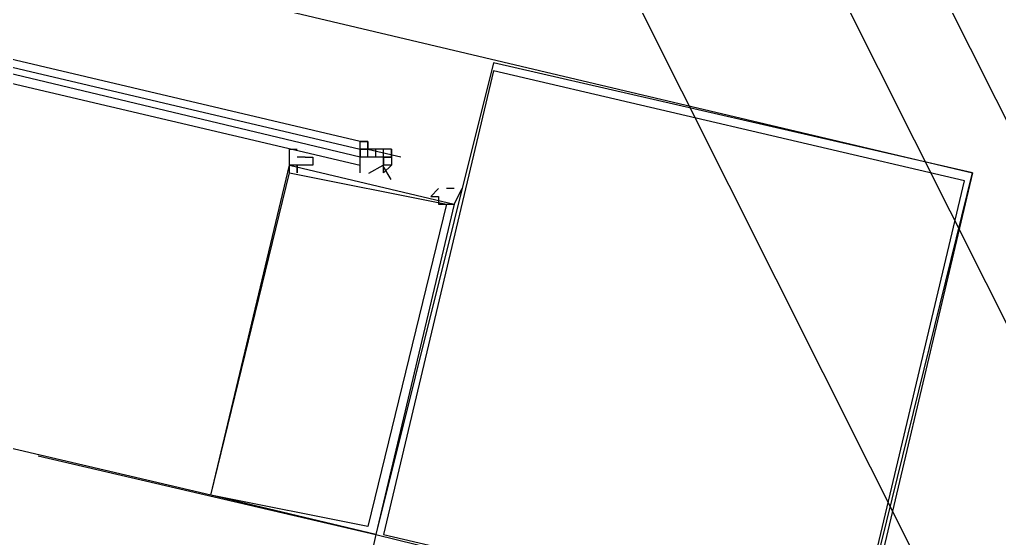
# Model space of a CAD drawing. Header units: feet. Extents: x -84 to 198, y -22 to 181.
# Drawn here: x 122.689 to 124.353, y 144.491 to 145.371 of the extents above; entities that cross this region are included whole.
import ezdxf

# ---------------------------------------------------------------- set-up
doc = ezdxf.new("R2010")
doc.units = ezdxf.units.FT
doc.layers.add('A-LINEA', color=7, linetype='CONTINUOUS')

msp = doc.modelspace()

# ---------------------------------------------------------------- linework, layer by layer
at = {"layer": 'A-LINEA'}
for p, q in [((142.471, 109.1644), (118.664, 156.5455)), ((142.471, 109.1644), (118.664, 156.5455)), ((142.471, 109.1644), (118.664, 156.5455)), ((142.3125, 109.1409), (118.552, 156.4218)), ((141.9822, 109.0957), (118.3186, 156.1837)), ((123.0133, 144.5644), (119.0933, 145.4844)), ((123.28, 145.1644), (123.2667, 145.1644)), ((123.28, 145.1644), (123.2667, 145.1644)), ((123.2667, 145.1644), (123.28, 145.1644)), ((123.2667, 145.1644), (123.28, 145.1644)), ((123.28, 145.1644), (123.28, 145.1644)), ((123.28, 145.1511), (123.28, 145.1644)), ((123.28, 145.1644), (123.28, 145.1644)), ((123.28, 145.1511), (123.28, 145.1644)), ((123.28, 145.1644), (123.28, 145.1644)), ((123.28, 145.1644), (123.28, 145.1511)), ((123.28, 145.1644), (123.28, 145.1511)), ((123.1733, 145.1378), (123.16, 145.1378)), ((123.1733, 145.1511), (123.1733, 145.1511)), ((123.2667, 145.1511), (123.2667, 145.1511)), ((123.28, 145.1511), (123.2667, 145.1511)), ((123.28, 145.1511), (123.2667, 145.1511)), ((123.2667, 145.1511), (123.2667, 145.1511)), ((123.28, 145.1511), (123.2667, 145.1511)), ((123.2667, 145.1511), (123.2667, 145.1511)), ((123.2667, 145.1511), (123.2667, 145.1511)), ((123.28, 145.1511), (123.2667, 145.1511)), ((123.2667, 145.1511), (123.2667, 145.1511)), ((123.2667, 145.1511), (123.2667, 145.1378)), ((123.2667, 145.1511), (123.2667, 145.1378)), ((123.2667, 145.1511), (123.2667, 145.1511)), ((123.2667, 145.1511), (123.2667, 145.1511)), ((123.2667, 145.1511), (123.28, 145.1511)), ((123.2667, 145.1511), (123.28, 145.1511)), ((123.2667, 145.1378), (123.2667, 145.1378)), ((123.2667, 145.1378), (123.2667, 145.1378)), ((123.2667, 145.1378), (123.2667, 145.1378)), ((123.2667, 145.1378), (123.2667, 145.1378)), ((123.28, 145.1378), (123.2667, 145.1378)), ((123.2667, 145.1378), (123.2667, 145.1378)), ((123.2667, 145.1378), (123.2667, 145.1378)), ((123.2667, 145.1378), (123.2667, 145.1378)), ((123.2667, 145.1378), (123.2667, 145.1378)), ((123.28, 145.1378), (123.2667, 145.1378)), ((123.2667, 145.1378), (123.2667, 145.1378)), ((123.2667, 145.1378), (123.2667, 145.1378)), ((123.2667, 145.1378), (123.2667, 145.1378)), ((123.2667, 145.1378), (123.2667, 145.1378)), ((123.2797, 145.1516), (123.3361, 145.1383)), ((123.28, 145.1378), (123.28, 145.1511)), ((123.28, 145.1511), (123.28, 145.1511)), ((123.28, 145.1511), (123.28, 145.1511)), ((123.28, 145.1511), (123.28, 145.1511)), ((123.28, 145.1378), (123.28, 145.1511)), ((123.28, 145.1511), (123.28, 145.1511)), ((123.28, 145.1511), (123.28, 145.1511)), ((123.28, 145.1511), (123.28, 145.1511)), ((123.28, 145.1511), (123.28, 145.1511)), ((123.28, 145.1511), (123.28, 145.1511)), ((123.28, 145.1511), (123.28, 145.1511)), ((123.2933, 145.1511), (123.28, 145.1511)), ((123.28, 145.1511), (123.28, 145.1511)), ((123.28, 145.1511), (123.28, 145.1511)), ((123.28, 145.1511), (123.28, 145.1511)), ((123.28, 145.1511), (123.28, 145.1511)), ((123.28, 145.1511), (123.28, 145.1511)), ((123.28, 145.1511), (123.28, 145.1511)), ((123.28, 145.1511), (123.28, 145.1511)), ((123.28, 145.1511), (123.28, 145.1511)), ((123.28, 145.1511), (123.28, 145.1511)), ((123.28, 145.1511), (123.28, 145.1511)), ((123.28, 145.1378), (123.28, 145.1378)), ((123.2933, 145.1378), (123.28, 145.1378)), ((123.28, 145.1378), (123.28, 145.1378)), ((123.28, 145.1378), (123.28, 145.1378)), ((123.28, 145.1378), (123.28, 145.1378)), ((123.28, 145.1378), (123.28, 145.1378)), ((123.28, 145.1378), (123.28, 145.1378)), ((123.28, 145.1378), (123.28, 145.1378)), ((123.28, 145.1378), (123.28, 145.1378)), ((123.28, 145.1378), (123.28, 145.1378)), ((123.28, 145.1378), (123.28, 145.1378)), ((123.28, 145.1378), (123.28, 145.1378)), ((123.28, 145.1378), (123.28, 145.1378)), ((123.28, 145.1378), (123.28, 145.1378)), ((123.28, 145.1378), (123.28, 145.1378)), ((123.28, 145.1378), (123.28, 145.1378)), ((123.28, 145.1378), (123.28, 145.1378)), ((123.28, 145.1378), (123.28, 145.1378)), ((123.28, 145.1378), (123.28, 145.1378)), ((123.28, 145.1378), (123.28, 145.1378)), ((123.28, 145.1378), (123.28, 145.1378)), ((123.28, 145.1378), (123.28, 145.1378)), ((123.28, 145.1378), (123.28, 145.1378)), ((123.28, 145.1378), (123.28, 145.1378)), ((123.28, 145.1378), (123.28, 145.1378)), ((123.28, 145.1378), (123.28, 145.1378)), ((123.28, 145.1378), (123.28, 145.1378)), ((123.28, 145.1378), (123.28, 145.1378)), ((123.2933, 145.1511), (123.2933, 145.1511)), ((123.2933, 145.1511), (123.2933, 145.1511)), ((123.2933, 145.1511), (123.2933, 145.1511)), ((123.2933, 145.1511), (123.2933, 145.1511)), ((123.2933, 145.1511), (123.2933, 145.1511)), ((123.2933, 145.1511), (123.2933, 145.1511)), ((123.2933, 145.1511), (123.2933, 145.1511)), ((123.2933, 145.1511), (123.2933, 145.1511)), ((123.2933, 145.1511), (123.2933, 145.1511)), ((123.2933, 145.1511), (123.2933, 145.1511)), ((123.3067, 145.1511), (123.2933, 145.1511)), ((123.2933, 145.1511), (123.2933, 145.1511)), ((123.2933, 145.1511), (123.2933, 145.1511)), ((123.2933, 145.1511), (123.2933, 145.1511)), ((123.2933, 145.1511), (123.2933, 145.1511)), ((123.2933, 145.1511), (123.2933, 145.1511)), ((123.2933, 145.1511), (123.2933, 145.1511)), ((123.2933, 145.1511), (123.2933, 145.1511)), ((123.2933, 145.1511), (123.2933, 145.1511)), ((123.2933, 145.1511), (123.2933, 145.1511)), ((123.2933, 145.1378), (123.2933, 145.1511)), ((123.2933, 145.1511), (123.2933, 145.1511)), ((123.2933, 145.1511), (123.2933, 145.1511)), ((123.2933, 145.1511), (123.2933, 145.1511)), ((123.2933, 145.1511), (123.2933, 145.1511)), ((123.2933, 145.1511), (123.2933, 145.1511)), ((123.2933, 145.1511), (123.2933, 145.1511)), ((123.2933, 145.1511), (123.2933, 145.1511)), ((123.2933, 145.1511), (123.2933, 145.1511)), ((123.2933, 145.1511), (123.2933, 145.1511)), ((123.2933, 145.1511), (123.2933, 145.1511)), ((123.2933, 145.1511), (123.2933, 145.1511)), ((123.2933, 145.1378), (123.2933, 145.1378)), ((123.2933, 145.1378), (123.2933, 145.1378)), ((123.2933, 145.1378), (123.2933, 145.1378)), ((123.2933, 145.1378), (123.2933, 145.1378)), ((123.2933, 145.1378), (123.2933, 145.1378)), ((123.2933, 145.1378), (123.2933, 145.1378)), ((123.2933, 145.1378), (123.2933, 145.1378)), ((123.2933, 145.1378), (123.2933, 145.1378)), ((123.2933, 145.1378), (123.2933, 145.1378)), ((123.2933, 145.1378), (123.2933, 145.1378)), ((123.2933, 145.1378), (123.2933, 145.1378)), ((123.3067, 145.1378), (123.2933, 145.1378)), ((123.2933, 145.1378), (123.2933, 145.1378)), ((123.2933, 145.1378), (123.2933, 145.1378)), ((123.2933, 145.1378), (123.2933, 145.1378)), ((123.2933, 145.1378), (123.2933, 145.1378)), ((123.2933, 145.1378), (123.2933, 145.1378)), ((123.2933, 145.1378), (123.2933, 145.1378)), ((123.2933, 145.1378), (123.2933, 145.1378)), ((123.2933, 145.1378), (123.2933, 145.1378)), ((123.2933, 145.1378), (123.2933, 145.1378)), ((123.2933, 145.1378), (123.2933, 145.1378)), ((123.2933, 145.1378), (123.2933, 145.1378)), ((123.2933, 145.1378), (123.2933, 145.1378)), ((123.2933, 145.1378), (123.2933, 145.1378)), ((123.2933, 145.1378), (123.2933, 145.1378)), ((123.2933, 145.1378), (123.2933, 145.1378)), ((123.2933, 145.1378), (123.2933, 145.1378)), ((123.2933, 145.1378), (123.2933, 145.1378)), ((123.3067, 145.1511), (123.3067, 145.1511)), ((123.3067, 145.1378), (123.3067, 145.1511)), ((123.32, 145.1511), (123.3067, 145.1511)), ((123.3067, 145.1378), (123.3067, 145.1511)), ((123.3067, 145.1511), (123.3067, 145.1511)), ((123.3067, 145.1511), (123.3067, 145.1511)), ((123.3067, 145.1511), (123.3067, 145.1511)), ((123.3067, 145.1511), (123.3067, 145.1511)), ((123.3067, 145.1511), (123.3067, 145.1511)), ((123.3067, 145.1511), (123.3067, 145.1511)), ((123.3067, 145.1511), (123.3067, 145.1511)), ((123.3067, 145.1511), (123.3067, 145.1511)), ((123.3067, 145.1511), (123.3067, 145.1511)), ((123.3067, 145.1511), (123.3067, 145.1511)), ((123.3067, 145.1511), (123.3067, 145.1511)), ((123.3067, 145.1511), (123.3067, 145.1511)), ((123.3067, 145.1378), (123.3067, 145.1378)), ((123.3067, 145.1378), (123.3067, 145.1378)), ((123.3067, 145.1378), (123.3067, 145.1378)), ((123.3067, 145.1244), (123.3067, 145.1378)), ((123.3067, 145.1378), (123.3067, 145.1378)), ((123.32, 145.1378), (123.3067, 145.1378)), ((123.3067, 145.1378), (123.3067, 145.1378)), ((123.3067, 145.1378), (123.3067, 145.1378)), ((123.3067, 145.1378), (123.3067, 145.1378)), ((123.3067, 145.1378), (123.3067, 145.1378)), ((123.3067, 145.1378), (123.3067, 145.1378)), ((123.3067, 145.1378), (123.3067, 145.1378)), ((123.3067, 145.1378), (123.3067, 145.1378)), ((123.3067, 145.1378), (123.3067, 145.1378)), ((123.3067, 145.1378), (123.3067, 145.1378)), ((123.3067, 145.1378), (123.3067, 145.1378)), ((123.3067, 145.1378), (123.3067, 145.1378)), ((123.3067, 145.1378), (123.3067, 145.1244)), ((123.3067, 145.1378), (123.3067, 145.1378)), ((123.3067, 145.1378), (123.3067, 145.1378)), ((123.3067, 145.1378), (123.3067, 145.1378)), ((123.3067, 145.1378), (123.3067, 145.1378)), ((123.3067, 145.1378), (123.3067, 145.1378)), ((123.32, 145.1378), (123.3067, 145.1378)), ((123.3067, 145.1378), (123.3067, 145.1378)), ((123.3067, 145.1378), (123.3067, 145.1378)), ((123.3067, 145.1378), (123.32, 145.1378)), ((123.3067, 145.1378), (123.3067, 145.1378)), ((123.3067, 145.1378), (123.3067, 145.1378)), ((123.3067, 145.1378), (123.3067, 145.1378)), ((123.3067, 145.1378), (123.32, 145.1378)), ((123.3067, 145.1378), (123.32, 145.1378)), ((123.3067, 145.1378), (123.32, 145.1378)), ((123.3067, 145.1378), (123.32, 145.1378)), ((123.32, 145.1511), (123.32, 145.1511)), ((123.32, 145.1511), (123.32, 145.1511)), ((123.32, 145.1511), (123.32, 145.1511)), ((123.32, 145.1511), (123.32, 145.1378)), ((123.32, 145.1511), (123.32, 145.1511)), ((123.32, 145.1511), (123.32, 145.1511)), ((123.32, 145.1511), (123.32, 145.1511)), ((123.32, 145.1511), (123.32, 145.1511)), ((123.32, 145.1511), (123.32, 145.1511)), ((123.32, 145.1511), (123.32, 145.1511)), ((123.32, 145.1511), (123.32, 145.1511)), ((123.32, 145.1511), (123.32, 145.1511)), ((123.32, 145.1511), (123.32, 145.1511)), ((123.32, 145.1511), (123.32, 145.1511)), ((123.32, 145.1378), (123.32, 145.1378)), ((123.32, 145.1378), (123.32, 145.1378)), ((123.32, 145.1378), (123.32, 145.1378)), ((123.32, 145.1378), (123.32, 145.1378)), ((123.32, 145.1378), (123.32, 145.1378)), ((123.32, 145.1378), (123.32, 145.1378)), ((123.32, 145.1378), (123.32, 145.1378)), ((123.32, 145.1378), (123.32, 145.1378)), ((123.32, 145.1378), (123.32, 145.1378)), ((123.2667, 145.1244), (123.2667, 145.1244)), ((123.2667, 145.1244), (123.2667, 145.1244)), ((123.2667, 145.1244), (123.2667, 145.1244)), ((123.2667, 145.1244), (123.2667, 145.1244)), ((123.2667, 145.1244), (123.2667, 145.1244)), ((123.2667, 145.1244), (123.2667, 145.1244)), ((123.2667, 145.1244), (123.2667, 145.1244)), ((123.2667, 145.1244), (123.2667, 145.1244)), ((123.2667, 145.1244), (123.2667, 145.1244)), ((123.3067, 145.1244), (123.3067, 145.1244)), ((123.3067, 145.1244), (123.3067, 145.1244)), ((123.3067, 145.1244), (123.3067, 145.1244)), ((123.3067, 145.1244), (123.3067, 145.1244)), ((123.3067, 145.1244), (123.3067, 145.1244)), ((123.3067, 145.1111), (123.3067, 145.1244)), ((123.3067, 145.1244), (123.3067, 145.1244)), ((123.3067, 145.1244), (123.3067, 145.1244)), ((123.3067, 145.1244), (123.3067, 145.1244)), ((123.32, 145.1244), (123.32, 145.1244)), ((123.32, 145.1244), (123.32, 145.1244)), ((123.32, 145.1244), (123.32, 145.1244)), ((123.32, 145.1244), (123.32, 145.1244)), ((123.32, 145.1244), (123.32, 145.1244)), ((123.32, 145.1244), (123.32, 145.1244)), ((123.32, 145.1244), (123.32, 145.1244)), ((123.32, 145.1244), (123.32, 145.1244)), ((123.32, 145.1244), (123.32, 145.1244)), ((123.32, 145.1244), (123.32, 145.1244)), ((123.32, 145.1244), (123.32, 145.1244)), ((123.32, 145.1244), (123.32, 145.1244)), ((123.32, 145.1244), (123.32, 145.1244)), ((123.32, 145.1244), (123.32, 145.1244)), ((123.32, 145.1244), (123.32, 145.1244)), ((123.32, 145.1244), (123.32, 145.1244)), ((123.32, 145.1244), (123.32, 145.1244)), ((123.32, 145.1244), (123.32, 145.1244)), ((123.32, 145.1244), (123.32, 145.1244)), ((123.2667, 145.1111), (123.2667, 145.1111)), ((123.3067, 145.1111), (123.3067, 145.1111)), ((123.3067, 145.1111), (123.3067, 145.1111)), ((123.3067, 145.1111), (123.3067, 145.1111)), ((123.3067, 145.1111), (123.3067, 145.1111)), ((123.3067, 145.1111), (123.3067, 145.1111)), ((123.3067, 145.1111), (123.3067, 145.1111)), ((123.32, 145.1111), (123.32, 145.1111))]:
    msp.add_line(p, q, dxfattribs=at)
for points in [[(110.4133, 148.3911), (124.3067, 145.1111), (120.72, 129.9644)], [(110.4133, 148.3911), (124.3067, 145.1111), (120.72, 129.9644)], [(123.2667, 145.1644), (119.1333, 146.1378), (119.1333, 146.1244), (123.2667, 145.1511), (123.2667, 145.1644)], [(123.2667, 145.1378), (119.1333, 146.1244), (119.12, 146.1244), (119.12, 146.0978), (123.2667, 145.1244), (123.2667, 145.1378)], [(123.2933, 144.4978), (124.1067, 144.2978), (124.3067, 145.1111), (123.4933, 145.2978), (123.2933, 144.4978)], [(123.3067, 144.4978), (124.1067, 144.3111), (124.2933, 145.0978), (123.4933, 145.2844), (123.3067, 144.4978)], [(123.2667, 145.1111), (123.2667, 145.1244), (123.2667, 145.1378), (123.2667, 145.1511), (123.2667, 145.1644)], [(123.1467, 145.1111), (123.1467, 145.1244), (123.1467, 145.1244), (123.1467, 145.1244), (123.1467, 145.1244), (123.1467, 145.1244), (123.1467, 145.1244), (123.1467, 145.1244), (123.1467, 145.1511), (123.1467, 145.1511), (123.1467, 145.1511), (123.16, 145.1511), (123.16, 145.1511)], [(123.1733, 145.1378), (123.1867, 145.1378), (123.1867, 145.1378), (123.1867, 145.1244), (123.1867, 145.1244), (123.16, 145.1244), (123.16, 145.1244), (123.16, 145.1244), (123.16, 145.1111), (123.16, 145.1111), (123.16, 145.1111), (123.16, 145.1111)], [(123.3067, 145.1378), (123.2933, 145.1378), (123.2933, 145.1511)], [(123.32, 145.1511), (123.32, 145.1378), (123.32, 145.1244), (123.3067, 145.1111)], [(123.3067, 145.1244), (123.3067, 145.1378), (123.32, 145.1378)], [(123.32, 145.1244), (123.3067, 145.1244), (123.3067, 145.1378)], [(123.32, 145.1511), (123.32, 145.1378), (123.32, 145.1511)], [(123.2933, 144.4978), (123.0133, 144.5644), (123.1467, 145.1244), (123.4267, 145.0578), (123.2933, 144.4978)], [(123.16, 145.1111), (123.16, 145.1111), (123.16, 145.1244), (123.16, 145.1244), (123.1467, 145.1244)], [(123.3195, 145.0999), (123.3052, 145.1238), (123.2809, 145.1102)], [(123.28, 144.5111), (123.0133, 144.5644), (123.1467, 145.1111), (123.4133, 145.0578), (123.28, 144.5111)], [(123.4, 145.0844), (123.4, 145.0844), (123.4, 145.0844), (123.4, 145.0844), (123.3867, 145.0711), (123.3867, 145.0711), (123.4, 145.0711), (123.4, 145.0711), (123.4, 145.0578), (123.4, 145.0578), (123.4, 145.0578), (123.4, 145.0578)], [(123.4267, 145.0844), (123.4267, 145.0844), (123.4133, 145.0844), (123.4133, 145.0844), (123.4133, 145.0844)], [(123.4133, 145.0578), (123.4133, 145.0578), (123.4133, 145.0578), (123.4133, 145.0578), (123.4133, 145.0578), (123.4133, 145.0578), (123.4133, 145.0578), (123.4267, 145.0578), (123.4267, 145.0578), (123.44, 145.0844), (123.44, 145.0844)], [(123.4, 145.0578), (123.4133, 145.0578), (123.4133, 145.0578), (123.4133, 145.0578), (123.4133, 145.0578)], [(122.72, 144.6311), (123.2933, 144.4978), (123.1867, 144.0178)]]:
    msp.add_lwpolyline(points, dxfattribs=at)

doc.saveas('drawing.dxf')
